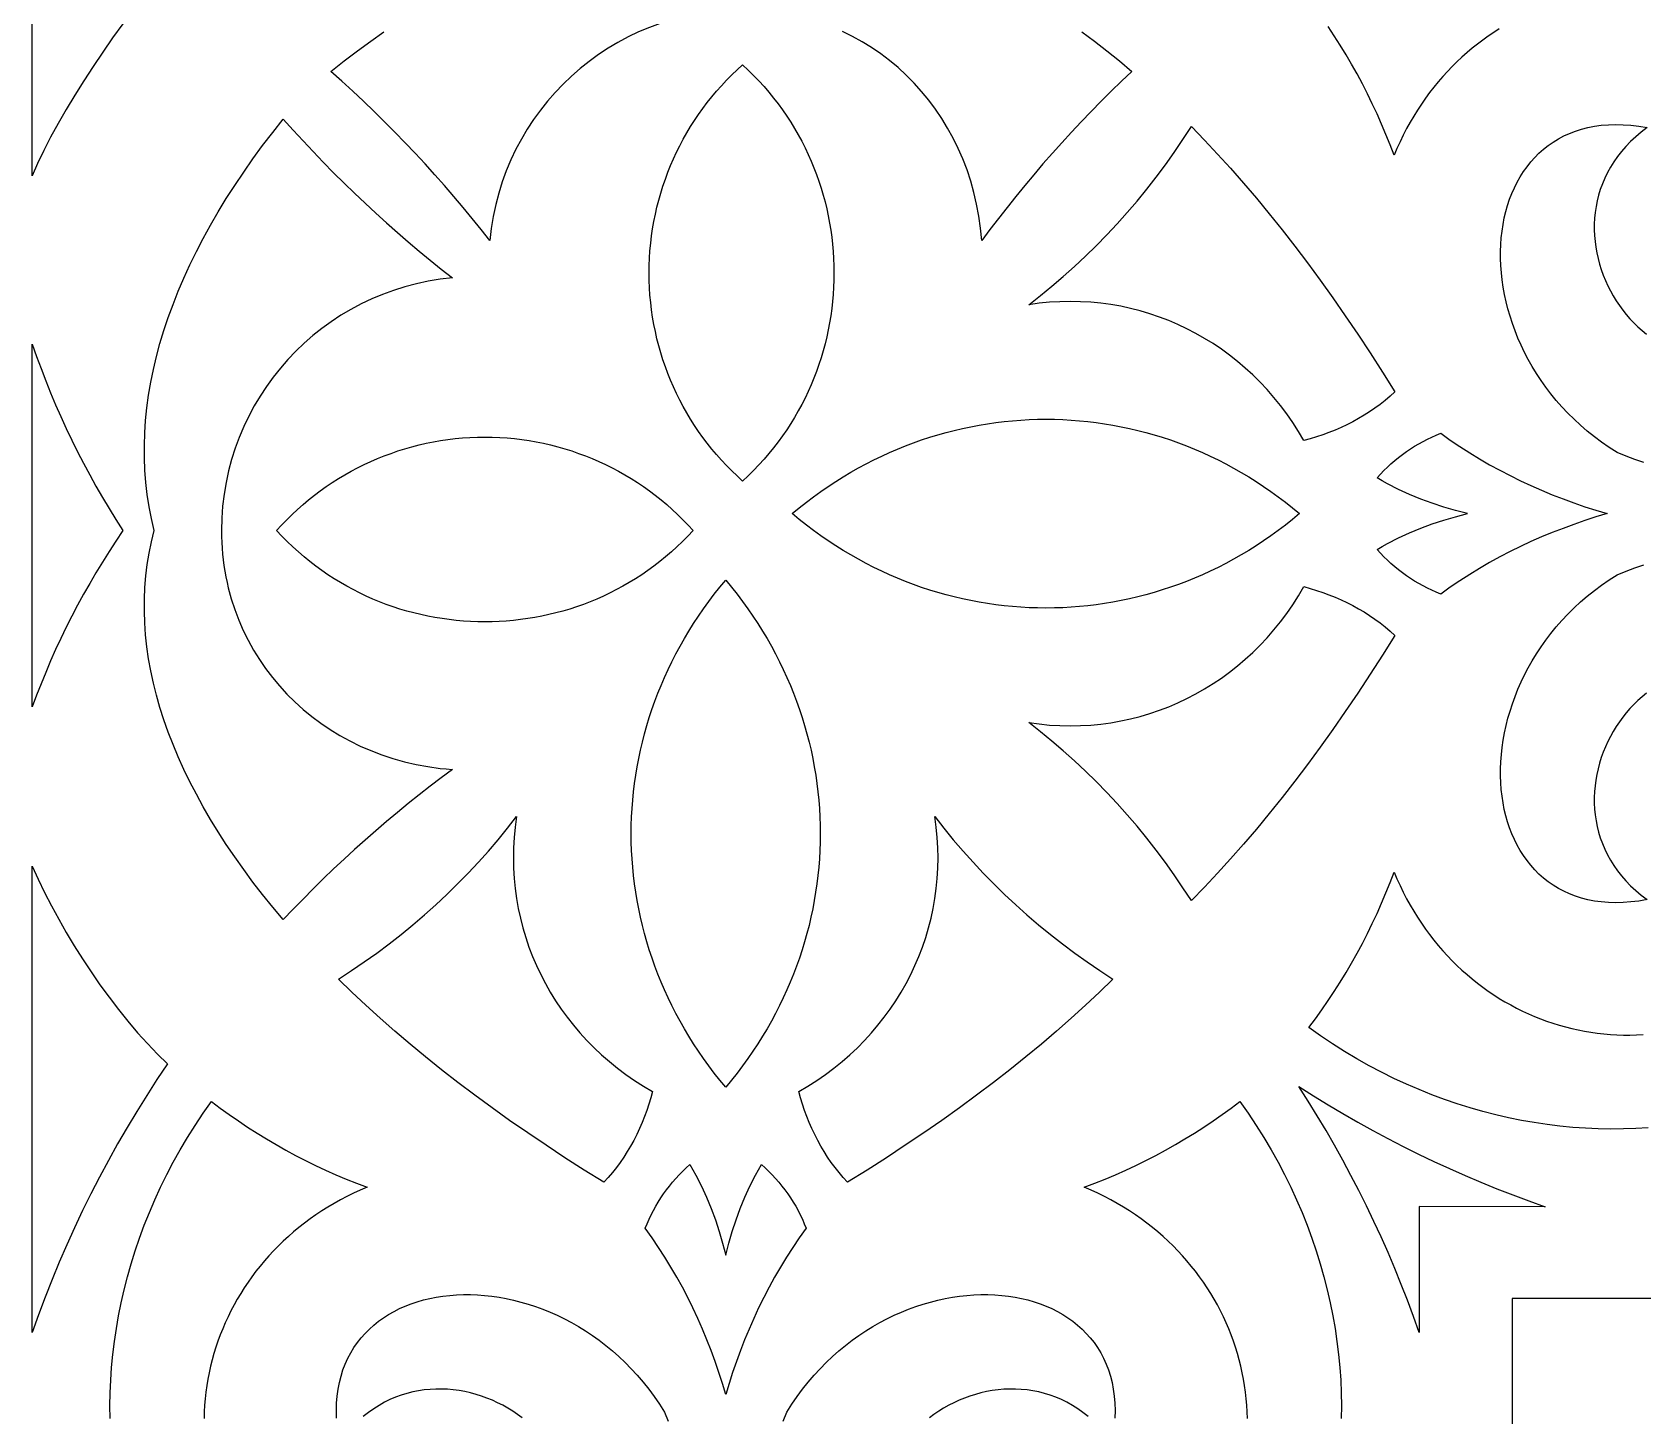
# Model space of a CAD drawing. Extents: x 1336 to 2036, y -730 to 370.
# Drawn here: x 1385.7 to 1472.8, y 233.9 to 308.7 of the extents above; entities that cross this region are included whole.
import ezdxf

# ---------------------------------------------------------------- set-up
doc = ezdxf.new("R2010")
doc.units = 0
doc.layers.add('LAYER_1', color=18, linetype='CONTINUOUS')
doc.layers.add('LAYER_2', color=4, linetype='CONTINUOUS')

msp = doc.modelspace()

# ---------------------------------------------------------------- linework, layer by layer
at = {"layer": 'LAYER_1'}
for points in [[(1390.625, 309.156), (1390.083, 308.4), (1389.55, 307.63), (1389.029, 306.853), (1388.523, 306.072), (1388.037, 305.294), (1387.574, 304.522), (1387.137, 303.762), (1386.732, 303.019), (1386.361, 302.298), (1386.028, 301.603), (1385.737, 300.941), (1385.735, 320.155)], [(1442.48, 308.723), (1443.158, 308.221), (1443.836, 307.697), (1444.514, 307.152), (1445.19, 306.586), (1444.63, 306.054), (1444.075, 305.515), (1443.527, 304.969), (1442.986, 304.417), (1442.45, 303.859), (1441.922, 303.296), (1441.401, 302.727), (1440.887, 302.154), (1440.381, 301.577), (1439.883, 300.995), (1439.392, 300.409), (1438.91, 299.82), (1438.436, 299.228), (1437.971, 298.634), (1437.515, 298.037), (1437.068, 297.438), (1437.006, 298.106), (1436.914, 298.762), (1436.795, 299.406), (1436.648, 300.037), (1436.474, 300.655), (1436.274, 301.259), (1436.049, 301.848), (1435.799, 302.421), (1435.525, 302.979), (1435.227, 303.52), (1434.907, 304.044), (1434.565, 304.549), (1434.201, 305.037), (1433.817, 305.505), (1433.413, 305.953), (1432.989, 306.381), (1432.547, 306.788), (1432.087, 307.173), (1431.609, 307.535), (1431.115, 307.875), (1430.605, 308.191), (1430.08, 308.482), (1429.54, 308.749)], [(1465.052, 308.882), (1464.749, 308.689), (1464.451, 308.488), (1464.157, 308.278), (1463.868, 308.06), (1463.584, 307.834), (1463.305, 307.599), (1463.031, 307.357), (1462.763, 307.106), (1462.501, 306.847), (1462.244, 306.581), (1461.993, 306.306), (1461.749, 306.024), (1461.511, 305.734), (1461.279, 305.436), (1461.054, 305.13), (1460.836, 304.817), (1460.625, 304.497), (1460.422, 304.169), (1460.226, 303.834), (1460.037, 303.491), (1459.856, 303.141), (1459.683, 302.784), (1459.518, 302.42), (1459.362, 302.048), (1459.147, 302.616), (1458.922, 303.18), (1458.686, 303.738), (1458.441, 304.29), (1458.186, 304.838), (1457.922, 305.38), (1457.647, 305.916), (1457.363, 306.446), (1457.069, 306.971), (1456.766, 307.489), (1456.454, 308.001), (1456.132, 308.507), (1455.801, 309.007)], [(1472.86, 285.435), (1472.381, 285.592), (1471.902, 285.77), (1471.424, 285.966), (1470.997, 286.24), (1470.585, 286.525), (1470.189, 286.82), (1469.808, 287.125), (1469.443, 287.44), (1469.092, 287.764), (1468.757, 288.097), (1468.437, 288.437), (1468.132, 288.785), (1467.842, 289.139), (1467.567, 289.5), (1467.307, 289.867), (1467.062, 290.239), (1466.832, 290.616), (1466.616, 290.996), (1466.415, 291.381), (1466.229, 291.768), (1466.057, 292.158), (1465.9, 292.55), (1465.758, 292.944), (1465.63, 293.338), (1465.516, 293.733), (1465.417, 294.128), (1465.331, 294.522), (1465.261, 294.915), (1465.204, 295.306), (1465.161, 295.695), (1465.133, 296.081), (1465.119, 296.463), (1465.118, 296.842), (1465.132, 297.216), (1465.159, 297.585), (1465.2, 297.949), (1465.255, 298.307), (1465.323, 298.658), (1465.406, 299.001), (1465.502, 299.338), (1465.611, 299.666), (1465.734, 299.985), (1465.87, 300.295), (1466.02, 300.595), (1466.183, 300.884), (1466.36, 301.163), (1466.549, 301.43), (1466.752, 301.686), (1466.968, 301.928), (1467.197, 302.158), (1467.439, 302.374), (1467.694, 302.576), (1467.962, 302.763), (1468.243, 302.935), (1468.536, 303.092), (1468.842, 303.232), (1469.162, 303.355), (1469.493, 303.461), (1469.838, 303.548), (1470.194, 303.618), (1470.564, 303.668), (1470.946, 303.699), (1471.34, 303.71), (1471.746, 303.7), (1472.165, 303.669), (1472.596, 303.617), (1473.039, 303.542), (1472.723, 303.3), (1472.427, 303.051), (1472.151, 302.793), (1471.895, 302.528), (1471.658, 302.256), (1471.44, 301.978), (1471.241, 301.694), (1471.06, 301.404), (1470.897, 301.11), (1470.751, 300.812), (1470.623, 300.509), (1470.512, 300.203), (1470.418, 299.895), (1470.34, 299.584), (1470.279, 299.271), (1470.233, 298.958), (1470.202, 298.643), (1470.186, 298.328), (1470.186, 298.014), (1470.199, 297.7), (1470.227, 297.387), (1470.268, 297.076), (1470.323, 296.768), (1470.392, 296.462), (1470.472, 296.16), (1470.566, 295.862), (1470.671, 295.567), (1470.789, 295.278), (1470.918, 294.994), (1471.058, 294.716), (1471.209, 294.444), (1471.37, 294.18), (1471.542, 293.922), (1471.723, 293.673), (1471.914, 293.432), (1472.115, 293.2), (1472.324, 292.977), (1472.542, 292.764), (1472.768, 292.562), (1473.002, 292.371)], [(1473.002, 272.953), (1472.768, 272.761), (1472.542, 272.559), (1472.324, 272.346), (1472.115, 272.124), (1471.914, 271.892), (1471.723, 271.651), (1471.542, 271.401), (1471.37, 271.144), (1471.209, 270.879), (1471.058, 270.607), (1470.918, 270.329), (1470.789, 270.045), (1470.671, 269.756), (1470.566, 269.462), (1470.472, 269.164), (1470.392, 268.861), (1470.323, 268.556), (1470.268, 268.247), (1470.227, 267.936), (1470.199, 267.624), (1470.186, 267.31), (1470.186, 266.995), (1470.202, 266.681), (1470.233, 266.366), (1470.279, 266.052), (1470.34, 265.739), (1470.418, 265.429), (1470.512, 265.12), (1470.623, 264.814), (1470.751, 264.512), (1470.897, 264.213), (1471.06, 263.919), (1471.241, 263.63), (1471.44, 263.346), (1471.658, 263.067), (1471.895, 262.795), (1472.151, 262.53), (1472.427, 262.273), (1472.723, 262.023), (1473.039, 261.782), (1472.596, 261.707), (1472.165, 261.654), (1471.746, 261.623), (1471.34, 261.614), (1470.946, 261.624), (1470.564, 261.655), (1470.194, 261.706), (1469.838, 261.775), (1469.493, 261.863), (1469.162, 261.969), (1468.842, 262.092), (1468.536, 262.232), (1468.243, 262.388), (1467.962, 262.56), (1467.694, 262.747), (1467.439, 262.949), (1467.197, 263.165), (1466.968, 263.395), (1466.752, 263.638), (1466.549, 263.893), (1466.36, 264.161), (1466.183, 264.439), (1466.02, 264.729), (1465.87, 265.029), (1465.734, 265.339), (1465.611, 265.658), (1465.502, 265.986), (1465.406, 266.322), (1465.323, 266.666), (1465.255, 267.017), (1465.2, 267.375), (1465.159, 267.738), (1465.132, 268.107), (1465.118, 268.482), (1465.119, 268.86), (1465.133, 269.243), (1465.161, 269.629), (1465.204, 270.018), (1465.261, 270.409), (1465.331, 270.801), (1465.417, 271.195), (1465.516, 271.59), (1465.63, 271.985), (1465.758, 272.38), (1465.9, 272.773), (1466.057, 273.165), (1466.229, 273.555), (1466.415, 273.943), (1466.616, 274.327), (1466.832, 274.708), (1467.062, 275.085), (1467.307, 275.457), (1467.567, 275.823), (1467.842, 276.184), (1468.132, 276.539), (1468.437, 276.887), (1468.757, 277.227), (1469.092, 277.559), (1469.443, 277.883), (1469.808, 278.198), (1470.189, 278.504), (1470.585, 278.799), (1470.997, 279.084), (1471.424, 279.357), (1471.902, 279.554), (1472.381, 279.731), (1472.86, 279.889)], [(1473.104, 249.446), (1472.433, 249.404), (1471.758, 249.379), (1471.078, 249.373), (1470.395, 249.385), (1469.709, 249.415), (1469.02, 249.463), (1468.329, 249.53), (1467.637, 249.615), (1466.942, 249.719), (1466.247, 249.842), (1465.552, 249.983), (1464.857, 250.143), (1464.162, 250.322), (1463.468, 250.52), (1462.776, 250.737), (1462.086, 250.973), (1461.398, 251.229), (1460.713, 251.504), (1460.031, 251.798), (1459.353, 252.112), (1458.68, 252.445), (1458.011, 252.798), (1457.347, 253.17), (1456.689, 253.563), (1456.037, 253.975), (1455.392, 254.407), (1454.753, 254.86), (1455.112, 255.339), (1455.461, 255.824), (1455.801, 256.317), (1456.132, 256.816), (1456.454, 257.322), (1456.766, 257.834), (1457.069, 258.353), (1457.363, 258.877), (1457.647, 259.408), (1457.922, 259.944), (1458.186, 260.486), (1458.441, 261.033), (1458.686, 261.586), (1458.922, 262.144), (1459.147, 262.707), (1459.362, 263.275), (1459.518, 262.904), (1459.683, 262.54), (1459.856, 262.183), (1460.037, 261.833), (1460.226, 261.49), (1460.422, 261.155), (1460.625, 260.827), (1460.836, 260.506), (1461.054, 260.193), (1461.279, 259.888), (1461.511, 259.59), (1461.749, 259.3), (1461.993, 259.017), (1462.244, 258.743), (1462.501, 258.476), (1462.763, 258.218), (1463.031, 257.967), (1463.305, 257.724), (1463.584, 257.49), (1463.868, 257.264), (1464.157, 257.046), (1464.451, 256.836), (1464.749, 256.635), (1465.052, 256.442), (1465.359, 256.258), (1465.67, 256.082), (1465.985, 255.915), (1466.303, 255.756), (1466.626, 255.607), (1466.951, 255.466), (1467.28, 255.334), (1467.611, 255.211), (1467.946, 255.097), (1468.283, 254.992), (1468.623, 254.897), (1468.965, 254.81), (1469.309, 254.733), (1469.655, 254.665), (1470.002, 254.607), (1470.351, 254.558), (1470.702, 254.518), (1471.054, 254.488), (1471.407, 254.468), (1471.761, 254.458), (1472.115, 254.457), (1472.47, 254.466), (1472.826, 254.485)], [(1389.945, 233.72), (1389.939, 234.405), (1389.951, 235.094), (1389.981, 235.786), (1390.029, 236.48), (1390.096, 237.177), (1390.181, 237.876), (1390.285, 238.576), (1390.408, 239.276), (1390.549, 239.978), (1390.709, 240.679), (1390.888, 241.379), (1391.086, 242.079), (1391.303, 242.777), (1391.539, 243.472), (1391.795, 244.166), (1392.07, 244.857), (1392.364, 245.544), (1392.678, 246.228), (1393.011, 246.907), (1393.364, 247.581), (1393.736, 248.25), (1394.129, 248.914), (1394.541, 249.571), (1394.973, 250.222), (1395.426, 250.865), (1395.905, 250.504), (1396.39, 250.152), (1396.883, 249.809), (1397.382, 249.475), (1397.888, 249.151), (1398.4, 248.836), (1398.919, 248.53), (1399.443, 248.234), (1399.974, 247.948), (1400.51, 247.671), (1401.052, 247.404), (1401.599, 247.147), (1402.152, 246.9), (1402.71, 246.663), (1403.273, 246.436), (1403.841, 246.219), (1403.47, 246.061), (1403.106, 245.895), (1402.749, 245.721), (1402.399, 245.538), (1402.056, 245.348), (1401.721, 245.15), (1401.393, 244.945), (1401.072, 244.732), (1400.759, 244.512), (1400.454, 244.286), (1400.156, 244.052), (1399.866, 243.812), (1399.584, 243.566), (1399.309, 243.313), (1399.042, 243.054), (1398.784, 242.789), (1398.533, 242.519), (1398.29, 242.243), (1398.056, 241.962), (1397.83, 241.676), (1397.612, 241.384), (1397.402, 241.088), (1397.201, 240.787), (1397.008, 240.482), (1396.824, 240.172), (1396.648, 239.859), (1396.481, 239.541), (1396.322, 239.22), (1396.173, 238.895), (1396.032, 238.567), (1395.9, 238.236), (1395.777, 237.901), (1395.663, 237.564), (1395.559, 237.224), (1395.463, 236.882), (1395.376, 236.537), (1395.299, 236.19), (1395.231, 235.841), (1395.173, 235.491), (1395.124, 235.138), (1395.084, 234.785), (1395.054, 234.43), (1395.034, 234.074), (1395.024, 233.718)], [(1451.432, 233.718), (1451.422, 234.074), (1451.401, 234.43), (1451.371, 234.785), (1451.332, 235.138), (1451.283, 235.491), (1451.224, 235.841), (1451.156, 236.19), (1451.079, 236.537), (1450.993, 236.882), (1450.897, 237.224), (1450.792, 237.564), (1450.678, 237.901), (1450.555, 238.236), (1450.424, 238.567), (1450.283, 238.895), (1450.133, 239.22), (1449.975, 239.541), (1449.808, 239.859), (1449.632, 240.172), (1449.448, 240.482), (1449.255, 240.787), (1449.054, 241.088), (1448.844, 241.384), (1448.626, 241.676), (1448.4, 241.962), (1448.165, 242.243), (1447.923, 242.519), (1447.672, 242.789), (1447.413, 243.054), (1447.147, 243.313), (1446.872, 243.566), (1446.59, 243.812), (1446.3, 244.052), (1446.002, 244.286), (1445.696, 244.512), (1445.383, 244.732), (1445.063, 244.945), (1444.735, 245.15), (1444.4, 245.348), (1444.057, 245.538), (1443.707, 245.721), (1443.35, 245.895), (1442.986, 246.061), (1442.614, 246.219), (1443.183, 246.436), (1443.746, 246.663), (1444.304, 246.9), (1444.857, 247.147), (1445.404, 247.404), (1445.946, 247.671), (1446.482, 247.948), (1447.012, 248.234), (1447.537, 248.53), (1448.055, 248.836), (1448.568, 249.151), (1449.073, 249.475), (1449.573, 249.809), (1450.065, 250.152), (1450.551, 250.504), (1451.03, 250.865), (1451.482, 250.222), (1451.915, 249.571), (1452.327, 248.914), (1452.719, 248.25), (1453.092, 247.581), (1453.445, 246.907), (1453.778, 246.228), (1454.092, 245.544), (1454.386, 244.857), (1454.661, 244.166), (1454.916, 243.472), (1455.153, 242.777), (1455.37, 242.079), (1455.568, 241.379), (1455.747, 240.679), (1455.907, 239.978), (1456.048, 239.276), (1456.171, 238.576), (1456.274, 237.876), (1456.36, 237.177), (1456.427, 236.48), (1456.475, 235.786), (1456.505, 235.094), (1456.517, 234.405), (1456.51, 233.72)], [(1402.189, 233.732), (1402.18, 234.142), (1402.19, 234.539), (1402.221, 234.924), (1402.272, 235.297), (1402.341, 235.657), (1402.429, 236.004), (1402.535, 236.338), (1402.658, 236.66), (1402.798, 236.969), (1402.954, 237.265), (1403.126, 237.548), (1403.313, 237.818), (1403.515, 238.075), (1403.732, 238.319), (1403.961, 238.55), (1404.204, 238.768), (1404.459, 238.972), (1404.727, 239.163), (1405.005, 239.341), (1405.295, 239.506), (1405.595, 239.657), (1405.905, 239.794), (1406.224, 239.918), (1406.552, 240.028), (1406.888, 240.125), (1407.232, 240.208), (1407.583, 240.277), (1407.941, 240.333), (1408.304, 240.374), (1408.674, 240.402), (1409.048, 240.415), (1409.426, 240.415), (1409.809, 240.4), (1410.195, 240.371), (1410.584, 240.329), (1410.975, 240.271), (1411.367, 240.2), (1411.762, 240.114), (1412.156, 240.014), (1412.551, 239.899), (1412.946, 239.77), (1413.339, 239.626), (1413.731, 239.468), (1414.121, 239.295), (1414.509, 239.107), (1414.893, 238.905), (1415.274, 238.687), (1415.651, 238.455), (1416.023, 238.208), (1416.389, 237.946), (1416.75, 237.669), (1417.105, 237.376), (1417.453, 237.069), (1417.793, 236.746), (1418.125, 236.408), (1418.449, 236.055), (1418.764, 235.686), (1419.07, 235.302), (1419.365, 234.903), (1419.65, 234.488), (1419.923, 234.057), (1420.12, 233.575)], [(1426.336, 233.575), (1426.532, 234.057), (1426.806, 234.488), (1427.091, 234.903), (1427.386, 235.302), (1427.691, 235.686), (1428.006, 236.055), (1428.33, 236.408), (1428.663, 236.746), (1429.003, 237.069), (1429.351, 237.376), (1429.705, 237.669), (1430.066, 237.946), (1430.433, 238.208), (1430.805, 238.455), (1431.182, 238.687), (1431.562, 238.905), (1431.947, 239.107), (1432.334, 239.295), (1432.724, 239.468), (1433.116, 239.626), (1433.51, 239.77), (1433.905, 239.899), (1434.299, 240.014), (1434.694, 240.114), (1435.088, 240.2), (1435.481, 240.271), (1435.872, 240.329), (1436.261, 240.371), (1436.647, 240.4), (1437.029, 240.415), (1437.408, 240.415), (1437.782, 240.402), (1438.151, 240.374), (1438.515, 240.333), (1438.873, 240.277), (1439.224, 240.208), (1439.567, 240.125), (1439.904, 240.028), (1440.232, 239.918), (1440.551, 239.794), (1440.861, 239.657), (1441.161, 239.506), (1441.45, 239.341), (1441.729, 239.163), (1441.996, 238.972), (1442.252, 238.768), (1442.494, 238.55), (1442.724, 238.319), (1442.94, 238.075), (1443.142, 237.818), (1443.329, 237.548), (1443.501, 237.265), (1443.658, 236.969), (1443.798, 236.66), (1443.921, 236.338), (1444.027, 236.004), (1444.115, 235.657), (1444.184, 235.297), (1444.234, 234.924), (1444.265, 234.539), (1444.276, 234.142), (1444.266, 233.732)], [(1412.217, 233.755), (1411.967, 233.938), (1411.71, 234.111), (1411.445, 234.274), (1411.173, 234.426), (1410.895, 234.568), (1410.612, 234.698), (1410.322, 234.816), (1410.028, 234.922), (1409.73, 235.016), (1409.427, 235.098), (1409.122, 235.167), (1408.813, 235.222), (1408.502, 235.264), (1408.19, 235.292), (1407.876, 235.306), (1407.561, 235.305), (1407.247, 235.289), (1406.932, 235.258), (1406.618, 235.212), (1406.306, 235.15), (1405.995, 235.071), (1405.686, 234.976), (1405.38, 234.864), (1405.078, 234.735), (1404.779, 234.589), (1404.485, 234.424), (1404.196, 234.242), (1403.912, 234.041), (1403.633, 233.821)], [(1442.822, 233.821), (1442.544, 234.041), (1442.26, 234.242), (1441.971, 234.424), (1441.676, 234.589), (1441.378, 234.735), (1441.075, 234.864), (1440.769, 234.976), (1440.461, 235.071), (1440.15, 235.15), (1439.838, 235.212), (1439.524, 235.258), (1439.209, 235.289), (1438.894, 235.305), (1438.58, 235.306), (1438.266, 235.292), (1437.953, 235.264), (1437.642, 235.222), (1437.334, 235.167), (1437.028, 235.098), (1436.726, 235.016), (1436.428, 234.922), (1436.133, 234.816), (1435.844, 234.698), (1435.56, 234.568), (1435.282, 234.426), (1435.01, 234.274), (1434.746, 234.111), (1434.488, 233.938), (1434.239, 233.755)]]:
    msp.add_lwpolyline(points, dxfattribs=at)
msp.add_lwpolyline([(1424.139, 309.922, 0.38795), (1410.477, 297.438), (1410.004, 298.037), (1409.521, 298.634), (1409.029, 299.228), (1408.528, 299.82), (1408.018, 300.409), (1407.499, 300.995), (1406.972, 301.577), (1406.437, 302.154), (1405.893, 302.727), (1405.342, 303.296), (1404.783, 303.859), (1404.217, 304.417), (1403.644, 304.969), (1403.064, 305.515), (1402.478, 306.054), (1401.885, 306.586), (1402.601, 307.152), (1403.317, 307.697), (1404.034, 308.221), (1404.752, 308.723)], format="xyb", dxfattribs=at)
for points in [[(1424.14, 306.941), (1424.444, 306.657), (1424.739, 306.367), (1425.023, 306.07), (1425.299, 305.767), (1425.564, 305.458), (1425.82, 305.144), (1426.066, 304.824), (1426.302, 304.499), (1426.529, 304.169), (1426.746, 303.835), (1426.954, 303.496), (1427.152, 303.152), (1427.34, 302.804), (1427.519, 302.453), (1427.687, 302.097), (1427.847, 301.738), (1427.996, 301.376), (1428.136, 301.011), (1428.267, 300.642), (1428.387, 300.271), (1428.498, 299.898), (1428.6, 299.522), (1428.691, 299.144), (1428.773, 298.764), (1428.846, 298.383), (1428.908, 298), (1428.962, 297.616), (1429.005, 297.231), (1429.039, 296.845), (1429.063, 296.458), (1429.077, 296.071), (1429.082, 295.684), (1429.077, 295.297), (1429.063, 294.91), (1429.039, 294.523), (1429.005, 294.137), (1428.962, 293.752), (1428.908, 293.368), (1428.846, 292.985), (1428.773, 292.604), (1428.691, 292.224), (1428.6, 291.846), (1428.498, 291.47), (1428.387, 291.097), (1428.267, 290.726), (1428.136, 290.358), (1427.996, 289.992), (1427.847, 289.63), (1427.687, 289.271), (1427.519, 288.915), (1427.34, 288.564), (1427.152, 288.216), (1426.954, 287.872), (1426.746, 287.533), (1426.529, 287.199), (1426.302, 286.869), (1426.066, 286.544), (1425.82, 286.224), (1425.564, 285.91), (1425.299, 285.601), (1425.023, 285.298), (1424.739, 285.001), (1424.444, 284.711), (1424.14, 284.427, -0.44898)], [(1399.304, 304.005), (1399.836, 303.412), (1400.375, 302.826), (1400.921, 302.246), (1401.473, 301.673), (1402.03, 301.107), (1402.594, 300.548), (1403.162, 299.997), (1403.735, 299.453), (1404.313, 298.918), (1404.895, 298.39), (1405.48, 297.871), (1406.069, 297.361), (1406.661, 296.86), (1407.256, 296.368), (1407.853, 295.886), (1408.452, 295.413, 0.38795), (1395.968, 281.75), (1395.971, 281.429), (1395.982, 281.11), (1396, 280.793), (1396.026, 280.478), (1396.059, 280.166), (1396.1, 279.855), (1396.148, 279.548), (1396.204, 279.243), (1396.266, 278.94), (1396.336, 278.64), (1396.497, 278.049), (1396.685, 277.47), (1396.899, 276.903), (1397.141, 276.349), (1397.407, 275.809), (1397.699, 275.284), (1398.015, 274.774), (1398.354, 274.28), (1398.717, 273.803), (1399.102, 273.343), (1399.509, 272.901), (1399.936, 272.477), (1400.385, 272.073), (1400.853, 271.688), (1401.34, 271.325), (1401.846, 270.983), (1402.37, 270.662), (1402.911, 270.365), (1403.468, 270.091), (1404.042, 269.841), (1404.631, 269.616), (1405.235, 269.416), (1405.853, 269.242), (1406.484, 269.095), (1407.128, 268.975), (1407.784, 268.884), (1408.116, 268.849), (1408.452, 268.821), (1407.853, 268.374), (1407.256, 267.918), (1406.661, 267.453), (1406.069, 266.979), (1405.48, 266.497), (1404.895, 266.007), (1404.313, 265.508), (1403.735, 265.002), (1403.162, 264.488), (1402.594, 263.967), (1402.03, 263.439), (1401.473, 262.904), (1400.921, 262.362), (1400.375, 261.814), (1399.836, 261.26), (1399.304, 260.699), (1398.738, 261.376), (1398.193, 262.053), (1397.669, 262.731), (1397.167, 263.41), (1396.686, 264.089), (1396.227, 264.767), (1395.789, 265.446), (1395.374, 266.124), (1394.98, 266.802), (1394.609, 267.478), (1394.26, 268.154), (1393.933, 268.829), (1393.629, 269.502), (1393.348, 270.173), (1393.09, 270.843), (1392.855, 271.511), (1392.642, 272.176), (1392.454, 272.839), (1392.288, 273.499), (1392.147, 274.157), (1392.029, 274.811), (1391.935, 275.462), (1391.864, 276.11), (1391.818, 276.754), (1391.797, 277.394), (1391.8, 278.03), (1391.827, 278.662), (1391.879, 279.29), (1391.956, 279.912), (1392.058, 280.53), (1392.185, 281.143), (1392.337, 281.75), (1392.185, 282.391), (1392.058, 283.038), (1391.956, 283.691), (1391.879, 284.348), (1391.827, 285.011), (1391.8, 285.678), (1391.797, 286.351), (1391.818, 287.027), (1391.864, 287.708), (1391.935, 288.392), (1392.029, 289.08), (1392.147, 289.772), (1392.288, 290.467), (1392.454, 291.165), (1392.642, 291.866), (1392.855, 292.57), (1393.09, 293.276), (1393.348, 293.984), (1393.629, 294.694), (1393.933, 295.406), (1394.26, 296.119), (1394.609, 296.834), (1394.98, 297.55), (1395.374, 298.266), (1395.789, 298.984), (1396.227, 299.702), (1396.686, 300.419), (1397.167, 301.137), (1397.669, 301.855), (1398.193, 302.572), (1398.738, 303.289)], [(1398.948, 281.749, -0.44898), (1421.463, 281.749), (1421.179, 281.445), (1420.888, 281.151), (1420.591, 280.866), (1420.288, 280.591), (1419.98, 280.326), (1419.666, 280.07), (1419.346, 279.824), (1419.021, 279.587), (1418.691, 279.36), (1418.356, 279.143), (1418.017, 278.936), (1417.674, 278.738), (1417.326, 278.55), (1416.974, 278.371), (1416.619, 278.202), (1416.26, 278.043), (1415.897, 277.893), (1415.532, 277.753), (1415.164, 277.623), (1414.793, 277.502), (1414.419, 277.391), (1414.043, 277.29), (1413.666, 277.198), (1413.286, 277.116), (1412.904, 277.044), (1412.522, 276.981), (1412.138, 276.928), (1411.752, 276.885), (1411.366, 276.851), (1410.98, 276.827), (1410.593, 276.812), (1410.206, 276.807), (1409.818, 276.812), (1409.431, 276.827), (1409.045, 276.851), (1408.659, 276.885), (1408.274, 276.928), (1407.89, 276.981), (1407.507, 277.044), (1407.125, 277.116), (1406.746, 277.198), (1406.368, 277.29), (1405.992, 277.391), (1405.618, 277.502), (1405.247, 277.623), (1404.879, 277.753), (1404.514, 277.893), (1404.151, 278.043), (1403.792, 278.202), (1403.437, 278.371), (1403.085, 278.55), (1402.738, 278.738), (1402.394, 278.936), (1402.055, 279.143), (1401.72, 279.36), (1401.39, 279.587), (1401.065, 279.824), (1400.746, 280.07), (1400.431, 280.326), (1400.123, 280.591), (1399.82, 280.866), (1399.523, 281.151), (1399.232, 281.445)]]:
    msp.add_lwpolyline(points, format="xyb", close=True, dxfattribs=at)
for points in [[(1448.403, 303.596), (1449.112, 302.868), (1449.818, 302.117), (1450.522, 301.343), (1451.222, 300.546), (1451.92, 299.728), (1452.616, 298.886), (1453.308, 298.022), (1453.997, 297.136), (1454.684, 296.227), (1455.367, 295.297), (1456.048, 294.344), (1456.725, 293.369), (1457.399, 292.372), (1458.069, 291.353), (1458.736, 290.312), (1459.4, 289.25), (1459.143, 289.015), (1458.878, 288.79), (1458.605, 288.574), (1458.323, 288.367), (1458.035, 288.17), (1457.739, 287.982), (1457.437, 287.803), (1457.129, 287.634), (1456.815, 287.474), (1456.496, 287.323), (1456.172, 287.181), (1455.843, 287.049), (1455.51, 286.926), (1455.173, 286.812), (1454.833, 286.707), (1454.489, 286.612), (1454.196, 287.11), (1453.887, 287.593), (1453.562, 288.061), (1453.223, 288.514), (1452.869, 288.951), (1452.502, 289.372), (1452.12, 289.778), (1451.726, 290.167), (1451.32, 290.539), (1450.901, 290.895), (1450.471, 291.234), (1450.03, 291.555), (1449.578, 291.859), (1449.116, 292.145), (1448.645, 292.413), (1448.164, 292.663), (1447.675, 292.894), (1447.178, 293.106), (1446.672, 293.299), (1446.16, 293.473), (1445.641, 293.628), (1445.115, 293.762), (1444.584, 293.877), (1444.047, 293.971), (1443.505, 294.044), (1442.959, 294.097), (1442.409, 294.129), (1441.856, 294.14), (1441.299, 294.129), (1440.741, 294.096), (1440.18, 294.041), (1439.617, 293.964), (1440.247, 294.458), (1440.868, 294.967), (1441.48, 295.492), (1442.082, 296.032), (1442.674, 296.587), (1443.256, 297.156), (1443.827, 297.74), (1444.387, 298.338), (1444.934, 298.949), (1445.47, 299.574), (1445.993, 300.213), (1446.503, 300.864), (1446.999, 301.529), (1447.482, 302.206), (1447.95, 302.895)], [(1385.737, 291.83), (1385.97, 291.167), (1386.213, 290.508), (1386.466, 289.853), (1386.729, 289.202), (1387.001, 288.554), (1387.284, 287.912), (1387.576, 287.273), (1387.878, 286.639), (1388.19, 286.01), (1388.511, 285.386), (1388.842, 284.766), (1389.182, 284.151), (1389.532, 283.541), (1389.891, 282.937), (1390.259, 282.337), (1390.637, 281.743), (1390.259, 281.182), (1389.891, 280.615), (1389.532, 280.044), (1389.182, 279.467), (1388.842, 278.886), (1388.511, 278.3), (1388.19, 277.71), (1387.878, 277.115), (1387.576, 276.516), (1387.284, 275.912), (1387.001, 275.305), (1386.729, 274.693), (1386.466, 274.077), (1386.213, 273.458), (1385.97, 272.835), (1385.737, 272.208), (1385.741, 281.75)], [(1426.824, 282.662), (1427.205, 282.976), (1427.59, 283.281), (1427.979, 283.575), (1428.373, 283.86), (1428.771, 284.135), (1429.173, 284.399), (1429.579, 284.654), (1429.989, 284.898), (1430.402, 285.133), (1430.818, 285.357), (1431.238, 285.572), (1431.661, 285.776), (1432.087, 285.971), (1432.516, 286.156), (1432.947, 286.33), (1433.381, 286.495), (1433.817, 286.649), (1434.256, 286.794), (1434.696, 286.929), (1435.138, 287.053), (1435.583, 287.168), (1436.029, 287.273), (1436.476, 287.367), (1436.924, 287.452), (1437.374, 287.527), (1437.825, 287.592), (1438.277, 287.646), (1438.729, 287.691), (1439.182, 287.726), (1439.636, 287.751), (1440.09, 287.766), (1440.543, 287.771), (1440.997, 287.765), (1441.451, 287.75), (1441.904, 287.725), (1442.357, 287.69), (1442.81, 287.645), (1443.261, 287.59), (1443.712, 287.525), (1444.162, 287.45), (1444.61, 287.365), (1445.057, 287.271), (1445.503, 287.166), (1445.947, 287.051), (1446.389, 286.926), (1446.829, 286.791), (1447.267, 286.647), (1447.703, 286.492), (1448.137, 286.327), (1448.568, 286.153), (1448.996, 285.968), (1449.421, 285.773), (1449.844, 285.569), (1450.263, 285.354), (1450.679, 285.13), (1451.092, 284.896), (1451.501, 284.651), (1451.906, 284.397), (1452.308, 284.133), (1452.705, 283.858), (1453.098, 283.574), (1453.487, 283.28), (1453.872, 282.976), (1454.252, 282.662), (1453.872, 282.348), (1453.487, 282.044), (1453.098, 281.749), (1452.705, 281.465), (1452.308, 281.191), (1451.906, 280.927), (1451.501, 280.672), (1451.092, 280.428), (1450.679, 280.194), (1450.263, 279.969), (1449.844, 279.755), (1449.421, 279.55), (1448.996, 279.356), (1448.568, 279.171), (1448.137, 278.996), (1447.703, 278.832), (1447.267, 278.677), (1446.829, 278.532), (1446.389, 278.398), (1445.947, 278.273), (1445.503, 278.158), (1445.057, 278.053), (1444.61, 277.958), (1444.162, 277.873), (1443.712, 277.798), (1443.261, 277.733), (1442.81, 277.678), (1442.357, 277.633), (1441.904, 277.598), (1441.451, 277.573), (1440.997, 277.558), (1440.543, 277.553), (1440.09, 277.558), (1439.636, 277.573), (1439.182, 277.598), (1438.729, 277.632), (1438.277, 277.677), (1437.825, 277.732), (1437.374, 277.797), (1436.924, 277.871), (1436.476, 277.956), (1436.029, 278.051), (1435.583, 278.155), (1435.138, 278.27), (1434.696, 278.395), (1434.256, 278.529), (1433.817, 278.674), (1433.381, 278.829), (1432.947, 278.993), (1432.516, 279.168), (1432.087, 279.353), (1431.661, 279.547), (1431.238, 279.752), (1430.818, 279.966), (1430.402, 280.191), (1429.989, 280.425), (1429.579, 280.67), (1429.173, 280.925), (1428.771, 281.189), (1428.373, 281.464), (1427.979, 281.748), (1427.59, 282.043), (1427.205, 282.347)], [(1461.887, 287.008), (1462.401, 286.642), (1462.923, 286.289), (1463.451, 285.949), (1463.987, 285.622), (1464.53, 285.308), (1465.079, 285.006), (1465.634, 284.717), (1466.196, 284.441), (1466.764, 284.176), (1467.337, 283.924), (1467.915, 283.684), (1468.499, 283.456), (1469.087, 283.24), (1469.681, 283.036), (1470.278, 282.843), (1470.88, 282.662), (1470.278, 282.481), (1469.681, 282.288), (1469.087, 282.083), (1468.499, 281.867), (1467.915, 281.639), (1467.337, 281.399), (1466.764, 281.147), (1466.196, 280.883), (1465.634, 280.606), (1465.079, 280.317), (1464.53, 280.016), (1463.987, 279.701), (1463.451, 279.374), (1462.923, 279.034), (1462.401, 278.681), (1461.887, 278.315), (1461.642, 278.413), (1461.4, 278.518), (1461.162, 278.631), (1460.927, 278.751), (1460.696, 278.878), (1460.469, 279.012), (1460.246, 279.154), (1460.027, 279.302), (1459.812, 279.457), (1459.601, 279.619), (1459.396, 279.788), (1459.195, 279.963), (1458.998, 280.144), (1458.807, 280.332), (1458.621, 280.526), (1458.44, 280.727), (1458.726, 280.893), (1459.015, 281.053), (1459.602, 281.352), (1460.201, 281.625), (1460.81, 281.875), (1461.429, 282.102), (1462.056, 282.308), (1462.691, 282.494), (1463.333, 282.662), (1462.691, 282.83), (1462.056, 283.016), (1461.429, 283.222), (1460.81, 283.449), (1460.201, 283.698), (1459.602, 283.972), (1459.015, 284.271), (1458.726, 284.43), (1458.44, 284.597), (1458.621, 284.797), (1458.807, 284.991), (1458.998, 285.179), (1459.195, 285.361), (1459.396, 285.536), (1459.601, 285.705), (1459.812, 285.866), (1460.027, 286.022), (1460.246, 286.17), (1460.469, 286.311), (1460.696, 286.446), (1460.927, 286.573), (1461.162, 286.693), (1461.4, 286.806), (1461.642, 286.911)], [(1423.228, 279.065), (1423.542, 278.685), (1423.847, 278.3), (1424.141, 277.91), (1424.426, 277.516), (1424.701, 277.118), (1424.965, 276.716), (1425.22, 276.31), (1425.464, 275.901), (1425.699, 275.488), (1425.923, 275.071), (1426.138, 274.651), (1426.342, 274.228), (1426.537, 273.803), (1426.722, 273.374), (1426.896, 272.943), (1427.061, 272.509), (1427.216, 272.072), (1427.36, 271.634), (1427.495, 271.194), (1427.619, 270.751), (1427.734, 270.307), (1427.839, 269.861), (1427.933, 269.414), (1428.018, 268.965), (1428.093, 268.515), (1428.158, 268.064), (1428.212, 267.613), (1428.257, 267.16), (1428.292, 266.707), (1428.317, 266.254), (1428.332, 265.8), (1428.337, 265.346), (1428.331, 264.892), (1428.316, 264.439), (1428.291, 263.985), (1428.256, 263.532), (1428.211, 263.08), (1428.156, 262.628), (1428.091, 262.178), (1428.016, 261.728), (1427.931, 261.279), (1427.837, 260.832), (1427.732, 260.387), (1427.617, 259.943), (1427.492, 259.501), (1427.357, 259.06), (1427.213, 258.622), (1427.058, 258.186), (1426.893, 257.753), (1426.719, 257.322), (1426.534, 256.894), (1426.339, 256.468), (1426.135, 256.046), (1425.92, 255.626), (1425.696, 255.21), (1425.462, 254.798), (1425.217, 254.389), (1424.963, 253.983), (1424.699, 253.582), (1424.424, 253.184), (1424.14, 252.791), (1423.846, 252.402), (1423.542, 252.018), (1423.228, 251.638), (1422.914, 252.018), (1422.61, 252.402), (1422.315, 252.791), (1422.031, 253.184), (1421.757, 253.582), (1421.493, 253.983), (1421.238, 254.389), (1420.994, 254.798), (1420.76, 255.21), (1420.535, 255.626), (1420.321, 256.046), (1420.116, 256.468), (1419.922, 256.894), (1419.737, 257.322), (1419.562, 257.753), (1419.398, 258.186), (1419.243, 258.622), (1419.098, 259.06), (1418.964, 259.501), (1418.839, 259.943), (1418.724, 260.387), (1418.619, 260.832), (1418.524, 261.279), (1418.439, 261.728), (1418.364, 262.178), (1418.299, 262.628), (1418.244, 263.08), (1418.199, 263.532), (1418.164, 263.985), (1418.139, 264.439), (1418.124, 264.892), (1418.119, 265.346), (1418.124, 265.8), (1418.139, 266.254), (1418.164, 266.707), (1418.198, 267.16), (1418.243, 267.613), (1418.298, 268.064), (1418.363, 268.515), (1418.437, 268.965), (1418.522, 269.414), (1418.617, 269.861), (1418.722, 270.307), (1418.836, 270.751), (1418.961, 271.194), (1419.096, 271.634), (1419.24, 272.072), (1419.395, 272.509), (1419.559, 272.943), (1419.734, 273.374), (1419.919, 273.803), (1420.113, 274.228), (1420.318, 274.651), (1420.532, 275.071), (1420.757, 275.488), (1420.991, 275.901), (1421.236, 276.31), (1421.491, 276.716), (1421.755, 277.118), (1422.03, 277.516), (1422.314, 277.91), (1422.609, 278.3), (1422.913, 278.685)], [(1454.489, 278.712), (1454.833, 278.616), (1455.173, 278.511), (1455.51, 278.398), (1455.843, 278.274), (1456.172, 278.142), (1456.496, 278.001), (1456.815, 277.85), (1457.129, 277.69), (1457.437, 277.52), (1457.739, 277.342), (1458.035, 277.154), (1458.323, 276.957), (1458.605, 276.75), (1458.878, 276.534), (1459.143, 276.308), (1459.4, 276.074), (1458.736, 275.011), (1458.069, 273.971), (1457.399, 272.952), (1456.725, 271.955), (1456.048, 270.98), (1455.367, 270.027), (1454.684, 269.096), (1453.997, 268.188), (1453.308, 267.301), (1452.616, 266.438), (1451.92, 265.596), (1451.222, 264.777), (1450.522, 263.981), (1449.818, 263.207), (1449.112, 262.456), (1448.403, 261.728), (1447.95, 262.429), (1447.482, 263.118), (1446.999, 263.795), (1446.503, 264.459), (1445.993, 265.111), (1445.47, 265.749), (1444.934, 266.374), (1444.387, 266.986), (1443.827, 267.584), (1443.256, 268.167), (1442.674, 268.737), (1442.082, 269.291), (1441.48, 269.831), (1440.868, 270.356), (1440.247, 270.866), (1439.617, 271.36), (1440.18, 271.283), (1440.741, 271.228), (1441.299, 271.195), (1441.856, 271.184), (1442.409, 271.194), (1442.959, 271.226), (1443.505, 271.279), (1444.047, 271.353), (1444.584, 271.447), (1445.115, 271.561), (1445.641, 271.696), (1446.16, 271.85), (1446.672, 272.024), (1447.178, 272.218), (1447.675, 272.43), (1448.164, 272.661), (1448.645, 272.911), (1449.116, 273.179), (1449.578, 273.465), (1450.03, 273.768), (1450.471, 274.09), (1450.901, 274.428), (1451.32, 274.784), (1451.726, 275.157), (1452.12, 275.546), (1452.502, 275.951), (1452.869, 276.373), (1453.223, 276.81), (1453.562, 277.263), (1453.887, 277.731), (1454.196, 278.214)], [(1411.926, 266.272), (1411.849, 265.71), (1411.794, 265.149), (1411.761, 264.59), (1411.75, 264.034), (1411.76, 263.48), (1411.792, 262.93), (1411.845, 262.384), (1411.919, 261.843), (1412.013, 261.306), (1412.128, 260.775), (1412.262, 260.249), (1412.416, 259.73), (1412.59, 259.217), (1412.784, 258.712), (1412.996, 258.215), (1413.227, 257.725), (1413.477, 257.245), (1413.745, 256.773), (1414.031, 256.311), (1414.334, 255.86), (1414.656, 255.418), (1414.994, 254.988), (1415.35, 254.57), (1415.723, 254.163), (1416.112, 253.769), (1416.517, 253.388), (1416.939, 253.02), (1417.376, 252.667), (1417.829, 252.327), (1418.297, 252.003), (1418.78, 251.694), (1419.278, 251.4), (1419.182, 251.057), (1419.077, 250.717), (1418.964, 250.38), (1418.84, 250.047), (1418.708, 249.718), (1418.567, 249.394), (1418.416, 249.074), (1418.256, 248.76), (1418.086, 248.452), (1417.908, 248.15), (1417.72, 247.855), (1417.523, 247.566), (1417.316, 247.285), (1417.1, 247.012), (1416.875, 246.746), (1416.64, 246.489), (1415.577, 247.153), (1414.537, 247.82), (1413.518, 248.491), (1412.521, 249.165), (1411.546, 249.842), (1410.593, 250.522), (1409.662, 251.206), (1408.754, 251.892), (1407.867, 252.582), (1407.004, 253.274), (1406.162, 253.969), (1405.343, 254.667), (1404.547, 255.368), (1403.773, 256.071), (1403.022, 256.778), (1402.294, 257.486), (1402.995, 257.94), (1403.684, 258.408), (1404.361, 258.89), (1405.025, 259.387), (1405.677, 259.897), (1406.315, 260.42), (1406.94, 260.955), (1407.552, 261.503), (1408.15, 262.063), (1408.733, 262.633), (1409.303, 263.215), (1409.858, 263.807), (1410.397, 264.41), (1410.922, 265.022), (1411.432, 265.643)], [(1434.53, 266.272), (1435.024, 265.643), (1435.533, 265.022), (1436.058, 264.41), (1436.598, 263.807), (1437.153, 263.215), (1437.722, 262.633), (1438.306, 262.063), (1438.904, 261.503), (1439.515, 260.955), (1440.14, 260.42), (1440.779, 259.897), (1441.43, 259.387), (1442.095, 258.89), (1442.772, 258.408), (1443.461, 257.94), (1444.162, 257.486), (1443.434, 256.778), (1442.683, 256.071), (1441.909, 255.368), (1441.113, 254.667), (1440.294, 253.969), (1439.452, 253.274), (1438.588, 252.582), (1437.702, 251.892), (1436.793, 251.206), (1435.863, 250.522), (1434.91, 249.842), (1433.935, 249.165), (1432.938, 248.491), (1431.919, 247.82), (1430.878, 247.153), (1429.816, 246.489), (1429.581, 246.746), (1429.356, 247.012), (1429.14, 247.285), (1428.933, 247.566), (1428.736, 247.855), (1428.548, 248.15), (1428.369, 248.452), (1428.2, 248.76), (1428.04, 249.074), (1427.889, 249.394), (1427.748, 249.718), (1427.615, 250.047), (1427.492, 250.38), (1427.378, 250.717), (1427.273, 251.057), (1427.178, 251.4), (1427.676, 251.694), (1428.159, 252.003), (1428.627, 252.327), (1429.08, 252.667), (1429.517, 253.02), (1429.939, 253.388), (1430.344, 253.769), (1430.733, 254.163), (1431.105, 254.57), (1431.461, 254.988), (1431.8, 255.418), (1432.121, 255.86), (1432.425, 256.311), (1432.711, 256.773), (1432.979, 257.245), (1433.229, 257.725), (1433.46, 258.215), (1433.672, 258.712), (1433.865, 259.217), (1434.039, 259.73), (1434.194, 260.249), (1434.328, 260.775), (1434.443, 261.306), (1434.537, 261.843), (1434.611, 262.384), (1434.663, 262.93), (1434.695, 263.48), (1434.706, 264.034), (1434.695, 264.59), (1434.662, 265.149), (1434.607, 265.71)], [(1385.737, 263.596), (1386.06, 262.887), (1386.407, 262.171), (1386.776, 261.451), (1387.167, 260.728), (1387.579, 260.006), (1388.008, 259.287), (1388.456, 258.575), (1388.919, 257.871), (1389.397, 257.179), (1389.889, 256.502), (1390.392, 255.842), (1390.907, 255.202), (1391.431, 254.585), (1391.963, 253.994), (1392.502, 253.431), (1393.047, 252.898), (1392.479, 252.049), (1391.926, 251.191), (1391.387, 250.325), (1390.862, 249.45), (1390.352, 248.567), (1389.857, 247.676), (1389.376, 246.777), (1388.911, 245.871), (1388.46, 244.957), (1388.025, 244.035), (1387.604, 243.107), (1387.2, 242.171), (1386.81, 241.228), (1386.437, 240.279), (1386.079, 239.323), (1385.737, 238.36)], [(1454.222, 251.668), (1455.005, 251.169), (1455.796, 250.683), (1456.593, 250.208), (1457.397, 249.745), (1458.208, 249.295), (1459.025, 248.857), (1459.849, 248.431), (1460.679, 248.018), (1461.515, 247.617), (1462.357, 247.229), (1463.205, 246.853), (1464.059, 246.491), (1464.918, 246.141), (1465.783, 245.805), (1466.654, 245.481), (1467.529, 245.171), (1460.714, 245.175), (1460.718, 238.36), (1460.408, 239.236), (1460.085, 240.106), (1459.748, 240.971), (1459.399, 241.831), (1459.036, 242.685), (1458.661, 243.533), (1458.273, 244.375), (1457.872, 245.211), (1457.459, 246.041), (1457.033, 246.864), (1456.595, 247.682), (1456.144, 248.492), (1455.682, 249.296), (1455.207, 250.094), (1454.72, 250.884)], [(1425.163, 247.449), (1425.363, 247.269), (1425.557, 247.083), (1425.745, 246.891), (1425.927, 246.695), (1426.102, 246.494), (1426.271, 246.288), (1426.433, 246.078), (1426.588, 245.863), (1426.736, 245.644), (1426.877, 245.421), (1427.012, 245.193), (1427.139, 244.962), (1427.259, 244.727), (1427.372, 244.489), (1427.477, 244.247), (1427.574, 244.002), (1427.208, 243.489), (1426.855, 242.967), (1426.515, 242.438), (1426.188, 241.903), (1425.874, 241.36), (1425.572, 240.811), (1425.283, 240.255), (1425.007, 239.694), (1424.742, 239.126), (1424.49, 238.553), (1424.25, 237.974), (1424.022, 237.391), (1423.806, 236.802), (1423.602, 236.209), (1423.409, 235.611), (1423.228, 235.009), (1423.047, 235.611), (1422.854, 236.209), (1422.649, 236.802), (1422.433, 237.391), (1422.205, 237.974), (1421.965, 238.553), (1421.713, 239.126), (1421.449, 239.694), (1421.172, 240.255), (1420.883, 240.811), (1420.582, 241.36), (1420.267, 241.903), (1419.94, 242.438), (1419.6, 242.967), (1419.247, 243.489), (1418.881, 244.002), (1418.979, 244.247), (1419.084, 244.489), (1419.197, 244.727), (1419.317, 244.962), (1419.444, 245.193), (1419.578, 245.421), (1419.72, 245.644), (1419.868, 245.863), (1420.023, 246.078), (1420.185, 246.288), (1420.354, 246.494), (1420.529, 246.695), (1420.71, 246.891), (1420.898, 247.083), (1421.092, 247.269), (1421.293, 247.449), (1421.459, 247.164), (1421.619, 246.875), (1421.918, 246.288), (1422.191, 245.689), (1422.441, 245.08), (1422.668, 244.461), (1422.874, 243.833), (1423.06, 243.198), (1423.228, 242.556), (1423.396, 243.198), (1423.582, 243.833), (1423.788, 244.461), (1424.015, 245.08), (1424.264, 245.689), (1424.538, 246.288), (1424.837, 246.875), (1424.997, 247.164)]]:
    msp.add_lwpolyline(points, close=True, dxfattribs=at)
at = {"layer": 'LAYER_2'}
msp.add_lwpolyline([(1465.744, 240.199), (1465.744, -599.875), (1905.712, -599.875), (1905.712, 240.199)], close=True, dxfattribs=at)

doc.saveas('drawing.dxf')
